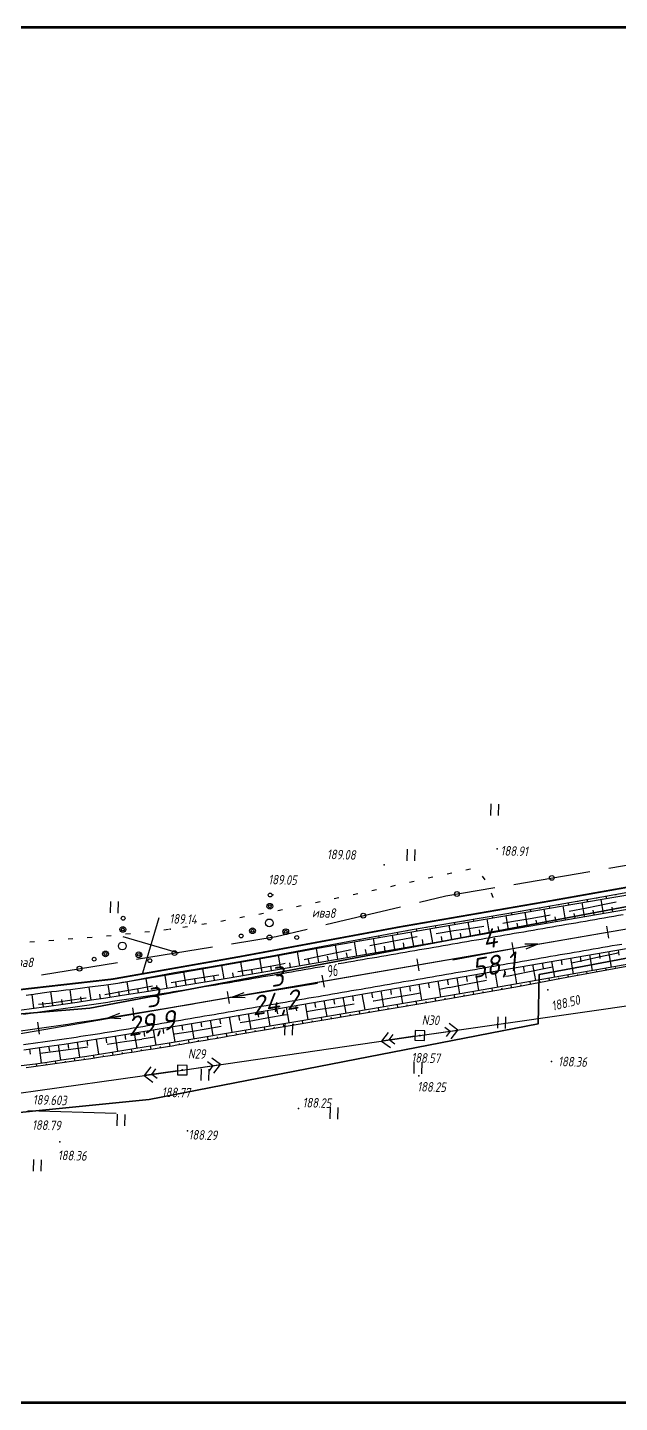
# Paper-space layout 'Лист2' of a CAD drawing. Header units: millimetres. Extents: x -640 to 409, y -3 to 287.
# Drawn here: x -201.7 to -78.7, y 0.9 to 286.8 of the extents above; entities that cross this region are included whole.
import ezdxf

# ---------------------------------------------------------------- set-up
doc = ezdxf.new("R2010")
doc.units = ezdxf.units.MM
doc.linetypes.add('CONTI', pattern=[0])
for name, color, linetype, lineweight in [('10', 1, 'Continuous', 35), ('КОПИЯ_ОСЬ_13_ОТКОСЫ', 7, 'Continuous', 30), ('КОПИЯ_ОСЬ_ГРАНИЦЫ_ПОЛОС', 7, 'Continuous', 30), ('ОСЬ_ВЕРХ_ПОКРЫТИЯ_ГРАНИЦЫ_ПОЛОС', 7, 'Continuous', 30), ('ОСЬ_ВЕРХ_ПОКРЫТИЯ_ОСЬ', 1, 'Continuous', 30), ('Уклоны ПЧ', 5, 'Continuous', 30)]:
    doc.layers.add(name, color=color, linetype=linetype, lineweight=lineweight)
for name, color, linetype in [('_Оформление', 7, 'Continuous'), ('_Ростелеком', 6, 'Continuous'), ('NAD_MDEFAULT', 7, 'CONTI'), ('PI_OTDEFAULT', 172, 'CONTI'), ('PI_TTDEFAULT', 5, 'CONTI'), ('PLN_O', 7, 'CONTI'), ('SETKR', 2, 'CONTI'), ('SIT_LDEFAULT', 7, 'CONTI'), ('USLZNDEFAULT', 7, 'CONTI'), ('ZAPSKDEFAULT', 7, 'CONTI'), ('КОПИЯ_ОСЬ_ТАНГЕНСЫ', 1, 'Continuous'), ('ОСЬ_ВЕРХ_ПОКРЫТИЯ_ПИКЕТЫ', 1, 'Continuous')]:
    doc.layers.add(name, color=color, linetype=linetype)
doc.styles.add('eskd', font='isocpeur.ttf', dxfattribs={"width": 1.2, "height": 2})
doc.styles.get("Standard").update_dxf_attribs({"font": 'isocpeui.ttf'})
doc.styles.add('ГОСТ', font='isocpeur.ttf', dxfattribs={"height": 4})
doc.linetypes.add('Связь', pattern='A,12.5,[130,ltypeshp.shx,S=1,R=-30,X=0,Y=0.9],1,[130,ltypeshp.shx,S=1,R=-30,X=0,Y=0.9],1,[130,ltypeshp.shx,S=1,R=-30,X=0,Y=0.9],4.5', length=19)

# ---------------------------------------------------------------- blocks, each defined once
blk = doc.blocks.new('BL_333')
at = {"color": 0}
for p, q in [((0, -6), (0, 6)), ((-6, 0), (6, 0))]:
    blk.add_line(p, q, dxfattribs=at)
blk = doc.blocks.new('BL_2011')
at = {"color": 0}
for p, q in [((0, 0), (0, 2.4)), ((1.6, 0), (1.6, 2.4))]:
    blk.add_line(p, q, dxfattribs=at)
blk = doc.blocks.new('BL_27')
at = {"color": 0}
for p, q in [((1, 1), (-1, 1)), ((-1, 1), (-1, -1)), ((1, -1), (1, 1)), ((-1, -1), (1, -1))]:
    blk.add_line(p, q, dxfattribs=at)
blk.add_circle((0, 0), 0.1, dxfattribs=at)
blk = doc.blocks.new('BL_2010')
at = {"color": 0}
for centre, radius in [((0, 5.78), 0.4), ((0, 3.46), 0.6), ((0, 3.46), 0.3), ((0, 0), 0.8), ((-5.78, -2.88), 0.4), ((-3.46, -1.74), 0.6), ((-3.46, -1.74), 0.3), ((3.46, -1.74), 0.6), ((3.46, -1.74), 0.3), ((5.78, -2.88), 0.4)]:
    blk.add_circle(centre, radius, dxfattribs=at)
blk = doc.blocks.new('Стрелка')
at = {"layer": 'Уклоны ПЧ', "ltscale": 2}
for points in [[(-0.02, -0.05), (-0.02, 17.97)], [(-0.02, -0.05), (-0.58, 2.62)], [(-0.02, -0.05), (0.53, 2.62)]]:
    blk.add_lwpolyline(points, dxfattribs=at)

psp = doc.layouts.new('Лист2')

# ---------------------------------------------------------------- linework, layer by layer
at = {"layer": '10'}
for points in [[(155.76, 141.34), (141.62, 139.09), (140.47, 149.17), (88.15, 142.24), (-26.82, 123.3), (-26.31, 113.57), (-97.37, 100.2), (-188.74, 82.9), (-234.81, 79.09), (-245.24, 79.44), (-320.53, 81.96), (-435.81, 101.08), (-493.52, 115.13), (-570.05, 134.4), (-567.93, 143.52), (-601.29, 151.53)], [(371.94, 152.68), (354.49, 145.52), (316.18, 140.56), (226.25, 130.69), (227.73, 141.12), (141.49, 128.43), (141.49, 128.43), (66.75, 118.43), (-0.41, 107.37), (-16.93, 104.65), (-86.02, 91.65), (-95.42, 89.88), (-95.64, 79.6), (-176.45, 63.92), (-224.96, 59.06)], [(-224.96, 59.06), (-176.45, 63.92), (-95.64, 79.6), (-95.42, 89.88), (-86.02, 91.65), (-16.93, 104.65), (-0.41, 107.37), (66.75, 118.43), (141.49, 128.43), (141.49, 128.43), (227.73, 141.12), (226.25, 130.69), (316.18, 140.56), (354.49, 145.52), (371.94, 152.68)]]:
    psp.add_lwpolyline(points, dxfattribs=at)
at = {"layer": '_Оформление', "lineweight": 70, "ltscale": 200}
psp.add_lwpolyline([(409.22, 286.78), (-640.2, 286.78), (-640.2, 0.9), (409.22, 0.9)], close=True, dxfattribs=at)
at = {"layer": '_Ростелеком', "color": 5, "linetype": 'Связь', "const_width": 0.35}
psp.add_lwpolyline([(369.28, 169.92), (338.94, 166.14), (290.1, 162.97), (280.18, 163.14), (237.61, 160.6), (219.46, 158.27), (206.58, 155.84), (169.28, 149.45), (141.02, 144.7), (113.41, 143.55), (79.64, 138.3), (36.73, 131.35), (6.2, 126.11), (-26.49, 116.96), (-59.17, 111.21), (-94.25, 104.98), (-124.45, 99.76), (-157.41, 93.63), (-184.06, 88.92), (-239.6, 82.61)], dxfattribs=at)
at = {"layer": 'NAD_MDEFAULT', "color": 0}
psp.add_line((-201.68, 61.59), (-183.31, 61.08), dxfattribs=at)
at = {"layer": 'PI_TTDEFAULT', "color": 5}
for p in [(-104.16, 116.01, 188.91), (-127.61, 112.7, 189.08), (-150.74, 106.48, 189.05), (-172.05, 99.33, 189.14), (-93.6, 86.7, 188.5), (-120.22, 77.19, 188.57), (-92.87, 71.82, 188.36), (-169.55, 70.02, 188.77), (-120.39, 68.85, 188.25), (-145.44, 61.99, 188.25), (-168.47, 57.41, 188.29), (-195.02, 55.1, 188.36)]:
    psp.add_point(p, dxfattribs=at)
at = {"layer": 'PLN_O'}
for p, q in [((-80.95, 111.99), (-66.78, 114.4)), ((-100.67, 108.63), (-84.9, 111.32)), ((-120.3, 104.91), (-114.83, 106.22)), ((-114.83, 106.22), (-104.6, 107.96)), ((-139.75, 100.26), (-124.19, 103.98)), ((-159.34, 96.28), (-150.03, 97.81)), ((-150.04, 97.8), (-143.64, 99.33)), ((-179.07, 93.04), (-163.29, 95.63)), ((-198.82, 89.81), (-183.03, 92.41))]:
    psp.add_line(p, q, dxfattribs=at)
for centre in [(-92.79, 109.97), (-112.5, 106.62), (-131.96, 102.11), (-151.44, 97.57), (-171.18, 94.33), (-190.92, 91.1)]:
    psp.add_circle(centre, 0.5, dxfattribs=at)
at = {"layer": 'SIT_LDEFAULT', "color": 7}
for p, q in [((-110.64, 111.64), (-109.65, 111.82)), ((-122.36, 109.08), (-121.38, 109.3)), ((-118.45, 109.95), (-117.48, 110.17)), ((-114.55, 110.82), (-113.58, 111.04)), ((-107.23, 110.36), (-106.66, 109.54)), ((-137.98, 105.66), (-137, 105.86)), ((-134.08, 106.51), (-133.1, 106.72)), ((-130.17, 107.34), (-129.18, 107.55)), ((-126.25, 108.21), (-125.28, 108.44)), ((-105.36, 106.84), (-105.03, 105.95)), ((-105.03, 105.95), (-105.01, 105.9)), ((-149.74, 103.22), (-148.76, 103.42)), ((-145.82, 104.03), (-144.85, 104.23)), ((-141.9, 104.84), (-140.92, 105.04)), ((-85.48, 103.69), (-89.18, 102.97)), ((-81.5, 104.48), (-85.48, 103.69)), ((-79.37, 104.91), (-81.5, 104.48)), ((-165.48, 100.36), (-164.5, 100.51)), ((-161.54, 100.99), (-160.55, 101.17)), ((-157.6, 101.72), (-156.62, 101.91)), ((-153.67, 102.46), (-152.68, 102.65)), ((-101.18, 100.8), (-102.96, 100.51)), ((-97.26, 101.47), (-101.18, 100.8)), ((-93.37, 102.17), (-97.26, 101.47)), ((-93.1, 102.22), (-93.37, 102.17)), ((-193.29, 97.27), (-192.3, 97.35)), ((-189.31, 97.59), (-188.32, 97.67)), ((-185.32, 97.93), (-184.32, 98.01)), ((-181.34, 98.31), (-180.35, 98.42)), ((-177.37, 98.74), (-176.37, 98.85)), ((-173.4, 99.18), (-172.4, 99.29)), ((-169.43, 99.74), (-168.45, 99.89)), ((-120.82, 97.7), (-124.48, 97.05)), ((-120.73, 97.71), (-120.82, 97.7)), ((-113.12, 98.93), (-116.79, 98.35)), ((-109.15, 99.53), (-113.12, 98.94)), ((-106.9, 99.87), (-109.15, 99.52)), ((-201.27, 96.67), (-200.27, 96.74)), ((-197.29, 96.95), (-196.28, 97.02)), ((-135.46, 94.83), (-139.12, 94.04)), ((-134.48, 95.03), (-135.46, 94.83)), ((-128.1, 96.36), (-130.56, 95.85)), ((-124.48, 97.05), (-128.1, 96.36)), ((-83.02, 93.55), (-79.36, 94.35)), ((-79.36, 94.35), (-78.91, 94.44)), ((-149.37, 91.91), (-152.51, 91.34)), ((-148.18, 92.15), (-149.37, 91.91)), ((-142.68, 93.28), (-144.26, 92.95)), ((-139.12, 94.04), (-142.68, 93.27)), ((-94, 91.21), (-92.6, 91.5)), ((-88.68, 92.33), (-86.67, 92.75)), ((-86.67, 92.75), (-83.02, 93.55)), ((-168.29, 88.75), (-171.45, 88.23)), ((-165.13, 89.26), (-168.29, 88.75)), ((-161.98, 89.77), (-165.13, 89.26)), ((-155.67, 90.81), (-158.03, 90.41)), ((-152.51, 91.35), (-155.67, 90.81)), ((-109.96, 88.01), (-106.32, 88.73)), ((-102.4, 89.51), (-101.75, 89.63)), ((-101.75, 89.64), (-97.78, 90.45)), ((-97.78, 90.45), (-94, 91.21)), ((-181.94, 86.32), (-185.62, 85.66)), ((-178.27, 87), (-181.94, 86.32)), ((-175.77, 87.46), (-178.27, 87)), ((-171.45, 88.23), (-171.85, 88.16)), ((-121.97, 85.75), (-120.07, 86.09)), ((-116.14, 86.84), (-114.08, 87.23)), ((-114.09, 87.21), (-109.97, 88)), ((-197.17, 83.87), (-199.46, 83.62)), ((-193.41, 84.38), (-197.16, 83.88)), ((-189.58, 84.98), (-193.41, 84.38)), ((-189.56, 84.98), (-189.58, 84.98)), ((-141.4, 82.59), (-137.59, 83.19)), ((-137.59, 83.19), (-133.87, 83.77)), ((-129.93, 84.39), (-129.73, 84.43)), ((-129.73, 84.43), (-125.8, 85.08)), ((-125.8, 85.08), (-121.97, 85.75)), ((-120.22, 77.19), (-66.17, 84.95)), ((-157.55, 79.87), (-154.89, 80.34)), ((-154.89, 80.34), (-151.66, 80.91)), ((-151.66, 80.91), (-148.41, 81.47)), ((-148.41, 81.47), (-147.7, 81.59)), ((-143.75, 82.22), (-141.4, 82.59)), ((-171.35, 77.49), (-171.11, 77.52)), ((-171.11, 77.52), (-167.87, 78.06)), ((-169.55, 70.02), (-120.22, 77.19)), ((-167.87, 78.06), (-164.62, 78.61)), ((-164.63, 78.6), (-161.49, 79.15)), ((-126.78, 77.85), (-128.14, 76.04)), ((-126.56, 76.27), (-125.71, 77.41)), ((-119.23, 77.33), (-112.31, 78.33)), ((-115.02, 78.95), (-113.89, 78.1)), ((-113.89, 78.1), (-114.74, 76.97)), ((-112.31, 78.33), (-114.11, 79.68)), ((-113.66, 76.52), (-112.31, 78.33)), ((-196.36, 73.87), (-192.7, 74.37)), ((-192.7, 74.37), (-189.16, 74.87)), ((-185.19, 75.42), (-181.58, 75.95)), ((-181.58, 75.95), (-177.96, 76.47)), ((-177.95, 76.48), (-175.31, 76.89)), ((-121.21, 77.05), (-128.14, 76.04)), ((-128.14, 76.04), (-126.32, 74.69)), ((-125.42, 75.42), (-126.56, 76.27)), ((-199.07, 73.5), (-196.36, 73.87)), ((-164.35, 71.78), (-163.22, 70.93)), ((-161.63, 71.16), (-163.45, 72.52)), ((-224.29, 62.24), (-169.55, 70.02)), ((-176.11, 70.7), (-177.47, 68.89)), ((-170.54, 69.87), (-177.47, 68.89)), ((-177.47, 68.89), (-175.67, 67.53)), ((-175.89, 69.12), (-175.04, 70.24)), ((-174.76, 68.27), (-175.89, 69.12)), ((-168.56, 70.16), (-161.63, 71.16)), ((-163.22, 70.93), (-164.06, 69.8)), ((-162.99, 69.35), (-161.63, 71.16))]:
    psp.add_line(p, q, dxfattribs=at)
at = {"layer": 'КОПИЯ_ОСЬ_13_ОТКОСЫ'}
for points in [[(-205.55, 82.22), (-201.41, 82.75), (-197.28, 83.31), (-194.32, 83.72), (-191.37, 84.15), (-188.42, 84.59), (-185.46, 85.03), (-182.02, 85.57), (-176.6, 86.42), (-170.69, 87.38), (-159.85, 89.17), (57.1, 126.61), (66.51, 128.2), (75.93, 129.74), (90.04, 132.01), (203.12, 150.14)], [(-183.91, 87.93), (-182.93, 88.07), (-178.02, 88.88), (-170.65, 90.14), (-160.32, 91.94), (-150.48, 93.72), (-141.43, 95.35), (-111.88, 100.52), (-82.3, 105.54), (36, 125.68), (58.54, 129.54), (65.61, 130.73), (72.68, 131.9), (80.22, 133.12), (95.26, 135.55), (123.19, 140.12)], [(-203.04, 70.94), (-200.03, 71.34), (-197.63, 71.68), (-194.63, 72.12), (-189.4, 72.91), (-184.17, 73.73), (-179.2, 74.54), (-172.26, 75.69), (-148.07, 79.76), (-139, 81.28), (-109.43, 86.33), (-79.88, 91.53), (18.56, 109.15), (57.96, 115.99), (68.26, 117.72), (78.56, 119.41), (108.66, 124.18), (135.2, 128.36), (175.74, 134.48), (205.38, 139.01), (208.33, 139.45), (212.15, 139.96)], [(-202.47, 74.25), (-198.28, 74.83), (-194.1, 75.43), (-190.62, 75.96), (-187.15, 76.49), (-183.18, 77.12), (-179.02, 77.8), (-174.77, 78.5), (-166.37, 79.93), (58.46, 118.72), (67.83, 120.31), (77.21, 121.85), (91.31, 124.11), (134.77, 131.08)], [(-203.04, 70.94), (-200.03, 71.34), (-197.63, 71.68), (-194.63, 72.12), (-189.4, 72.91), (-184.17, 73.73), (-179.2, 74.54), (-172.26, 75.69), (-148.07, 79.76), (-139, 81.28), (-109.43, 86.33), (-79.88, 91.53), (18.56, 109.15), (57.96, 115.99), (68.26, 117.72), (78.56, 119.41), (108.66, 124.18), (135.2, 128.36)], [(-202, 85.56), (-201.03, 85.7), (-200.44, 85.78), (-200.05, 85.84), (-197.7, 86.21), (-196.72, 86.33), (-195.73, 86.45), (-193.76, 86.68), (-192.78, 86.8), (-189.82, 87.16), (-188.84, 87.29), (-185.88, 87.67), (-184.9, 87.8), (-183.91, 87.93), (-182.93, 88.07), (-178.02, 88.88), (-170.65, 90.14), (-160.32, 91.94), (-150.48, 93.72), (-141.43, 95.35), (-111.88, 100.52), (-82.3, 105.54), (36, 125.68)], [(-183.91, 87.93), (-182.93, 88.08), (-181.95, 88.26), (-180.97, 88.43), (-177.06, 89.17), (-174.12, 89.74), (-171.19, 90.31), (-168.23, 90.78), (-167.25, 90.94), (-165.28, 91.26), (-164.29, 91.43), (-162.32, 91.75), (-161.14, 91.95), (-160.35, 92.09), (-150.51, 93.85), (-141.47, 95.56), (-121.8, 99.23), (-111.94, 100.91), (-102.09, 102.6), (-82.38, 106.02), (-62.7, 109.56)], [(-83.5, 105.83), (-83.47, 105.68)], [(-81.53, 106.18), (-81.44, 105.69)], [(-79.56, 106.53), (-79.53, 106.37)], [(-99.26, 103.09), (-99.24, 102.96)], [(-97.29, 103.43), (-97.22, 103.03)], [(-95.32, 103.78), (-95.3, 103.64)], [(-93.86, 100.56), (-94.37, 103.51)], [(-93.35, 104.12), (-93.28, 103.7)], [(-91.38, 104.46), (-91.36, 104.32)], [(-89.92, 101.24), (-90.43, 104.18)], [(-89.41, 104.8), (-89.34, 104.36)], [(-87.44, 105.14), (-87.42, 105)], [(-85.98, 101.92), (-86.49, 104.84)], [(-85.47, 105.49), (-85.39, 105.03)], [(-84.01, 102.26), (-84.18, 103.23)], [(-82.04, 102.6), (-82.54, 105.5)], [(-80.07, 102.94), (-80.23, 103.91)], [(-115.03, 100.38), (-115.01, 100.25)], [(-113.57, 97.16), (-114.09, 100.14)], [(-113.06, 100.71), (-112.99, 100.33)], [(-111.09, 101.05), (-111.07, 100.92)], [(-109.63, 97.84), (-110.14, 100.82)], [(-109.12, 101.39), (-109.05, 101)], [(-107.15, 101.73), (-107.13, 101.6)], [(-105.69, 98.52), (-106.2, 101.49)], [(-105.18, 102.07), (-105.11, 101.68)], [(-103.21, 102.41), (-103.18, 102.28)], [(-101.75, 99.2), (-102.26, 102.17)], [(-101.24, 102.75), (-101.17, 102.36)], [(-99.78, 99.54), (-99.95, 100.53)], [(-97.81, 99.88), (-98.32, 102.84)], [(-95.83, 100.22), (-96, 101.2)], [(-91.89, 100.9), (-92.06, 101.88)], [(-87.95, 101.58), (-88.12, 102.56)], [(-130.78, 97.56), (-130.76, 97.46)], [(-129.34, 94.43), (-129.85, 97.39)], [(-128.82, 97.92), (-128.75, 97.58)], [(-126.85, 98.29), (-126.83, 98.18)], [(-125.4, 95.11), (-125.91, 98.08)], [(-124.88, 98.66), (-124.81, 98.27)], [(-122.92, 99.03), (-122.89, 98.9)], [(-121.46, 95.79), (-121.97, 98.77)], [(-120.95, 99.38), (-120.88, 98.96)], [(-118.98, 99.71), (-118.95, 99.57)], [(-117.51, 96.48), (-118.03, 99.45)], [(-117, 100.04), (-116.94, 99.64)], [(-115.54, 96.82), (-115.71, 97.81)], [(-111.6, 97.5), (-111.77, 98.49)], [(-107.66, 98.18), (-107.83, 99.17)], [(-103.72, 98.86), (-103.89, 99.85)], [(-201.97, 70.54), (-200.96, 70.67), (-199.96, 70.8), (-197.96, 71.13), (-196.56, 71.32), (-195.56, 71.45), (-194.55, 71.59), (-193.55, 71.73), (-192.55, 71.87), (-190.55, 72.15), (-188.56, 72.45), (-186.56, 72.74), (-184.57, 73.05), (-183.57, 73.2), (-182.58, 73.35), (-181.58, 73.51), (-179.59, 73.82), (-177.61, 74.14), (-175.62, 74.44), (-172.64, 74.92), (-171.65, 75.08), (-170.66, 75.25), (-169.67, 75.42), (-168.68, 75.59), (-167.69, 75.75), (-166.71, 75.92), (-165.72, 76.1), (-164.73, 76.26), (-163.74, 76.43), (-162.76, 76.61), (-160.78, 76.94), (-159.8, 77.12), (-158.81, 77.3), (-157.83, 77.46), (-147.97, 79.16), (-119.17, 83.98), (-99.48, 87.48), (-89.65, 89.33), (-79.82, 91.14), (-60.14, 94.74)], [(-146.51, 94.61), (-146.5, 94.56)], [(-145.11, 91.71), (-145.6, 94.6)], [(-144.54, 94.98), (-144.51, 94.79)], [(-142.58, 95.35), (-142.57, 95.29)], [(-141.16, 92.39), (-141.67, 95.3)], [(-140.61, 95.72), (-140.57, 95.5)], [(-138.65, 96.09), (-138.63, 96.01)], [(-137.22, 93.07), (-137.73, 96)], [(-136.68, 96.45), (-136.63, 96.2)], [(-135.25, 93.41), (-135.42, 94.39)], [(-134.71, 96.82), (-134.7, 96.74)], [(-133.28, 93.75), (-133.79, 96.7)], [(-132.75, 97.19), (-132.69, 96.89)], [(-131.31, 94.09), (-131.48, 95.08)], [(-127.37, 94.77), (-127.54, 95.76)], [(-123.43, 95.45), (-123.6, 96.44)], [(-119.48, 96.14), (-119.66, 97.13)], [(-80.99, 94.66), (-80.43, 91.43)], [(-79.02, 95), (-78.83, 93.92)], [(-162.25, 91.76), (-162.24, 91.71)], [(-160.87, 89), (-161.33, 91.77)], [(-160.28, 92.1), (-160.25, 91.95)], [(-158.31, 92.45), (-158.3, 92.4)], [(-156.93, 89.67), (-157.41, 92.47)], [(-156.34, 92.8), (-156.32, 92.67)], [(-154.37, 93.16), (-154.37, 93.11)], [(-152.99, 90.35), (-153.48, 93.18)], [(-152.41, 93.51), (-152.38, 93.38)], [(-151.02, 90.69), (-151.18, 91.64)], [(-150.44, 93.86), (-150.43, 93.82)], [(-149.05, 91.03), (-149.54, 93.89)], [(-148.47, 94.23), (-148.44, 94.09)], [(-147.08, 91.37), (-147.24, 92.33)], [(-143.14, 92.05), (-143.3, 93.02)], [(-139.19, 92.73), (-139.36, 93.7)], [(-98.73, 91.6), (-98.54, 90.5)], [(-96.76, 91.94), (-96.19, 88.64)], [(-94.79, 92.28), (-94.6, 91.18)], [(-92.82, 92.62), (-92.25, 89.33)], [(-90.85, 92.96), (-90.66, 91.86)], [(-88.87, 93.3), (-88.31, 90.03)], [(-86.9, 93.64), (-86.72, 92.55)], [(-84.93, 93.98), (-84.37, 90.73)], [(-82.96, 94.32), (-82.77, 93.24)], [(-178.01, 88.99), (-178, 88.97)], [(-176.66, 86.41), (-177.08, 89.04)], [(-176.04, 89.37), (-176.02, 89.22)], [(-174.08, 89.74), (-174.07, 89.7)], [(-172.72, 87.05), (-173.15, 89.71)], [(-172.12, 90.13), (-172.07, 89.9)], [(-170.15, 90.48), (-170.14, 90.4)], [(-168.77, 87.7), (-169.21, 90.39)], [(-168.17, 90.79), (-168.14, 90.58)], [(-166.79, 88.02), (-166.94, 88.92)], [(-166.2, 91.11), (-166.19, 91.04)], [(-164.82, 88.35), (-165.27, 91.08)], [(-164.23, 91.44), (-164.2, 91.26)], [(-162.85, 88.68), (-163, 89.58)], [(-158.9, 89.33), (-159.06, 90.25)], [(-154.96, 90.01), (-155.12, 90.95)], [(-114.5, 88.88), (-114.3, 87.77)], [(-112.52, 89.22), (-111.95, 85.89)], [(-110.55, 89.56), (-110.36, 88.45)], [(-108.58, 89.9), (-108.01, 86.57)], [(-106.61, 90.24), (-106.42, 89.13)], [(-104.64, 90.58), (-104.07, 87.26)], [(-102.67, 90.92), (-102.48, 89.81)], [(-100.7, 91.26), (-100.13, 87.95)], [(-93.27, 88.66), (-93.36, 89.14)], [(-91.3, 89.02), (-91.33, 89.18)], [(-89.33, 89.39), (-89.42, 89.83)], [(-87.37, 89.76), (-87.4, 89.9)], [(-85.4, 90.12), (-85.48, 90.53)], [(-83.43, 90.48), (-83.46, 90.62)], [(-81.47, 90.84), (-81.54, 91.23)], [(-79.5, 91.2), (-79.52, 91.33)], [(-196.44, 83.43), (-196.85, 86.32)], [(-192.48, 83.99), (-192.88, 86.79)], [(-188.52, 84.57), (-188.92, 87.28)], [(-186.54, 84.87), (-186.68, 85.77)], [(-184.57, 85.17), (-184.97, 87.79)], [(-182.59, 85.48), (-182.73, 86.35)], [(-180.61, 85.79), (-181.03, 88.38)], [(-179.97, 88.62), (-179.96, 88.56)], [(-178.64, 86.1), (-178.78, 86.97)], [(-174.69, 86.73), (-174.83, 87.61)], [(-170.74, 87.37), (-170.88, 88.26)], [(-132.23, 85.82), (-131.66, 82.51)], [(-130.26, 86.16), (-130.07, 85.06)], [(-128.29, 86.5), (-127.72, 83.18)], [(-126.32, 86.84), (-126.13, 85.73)], [(-124.35, 87.18), (-123.78, 83.86)], [(-122.38, 87.52), (-122.19, 86.41)], [(-120.41, 87.86), (-119.83, 84.53)], [(-118.44, 88.2), (-118.25, 87.09)], [(-116.47, 88.54), (-115.89, 85.21)], [(-109.01, 85.79), (-109.11, 86.38)], [(-107.04, 86.14), (-107.07, 86.34)], [(-105.07, 86.49), (-105.17, 87.07)], [(-103.1, 86.84), (-103.13, 87.03)], [(-101.13, 87.19), (-101.23, 87.76)], [(-99.16, 87.54), (-99.2, 87.73)], [(-97.2, 87.92), (-97.3, 88.44)], [(-95.23, 88.29), (-95.27, 88.46)], [(-200.4, 82.88), (-200.78, 85.74)], [(-198.42, 83.15), (-198.55, 84.1)], [(-194.46, 83.7), (-194.59, 84.67)], [(-190.5, 84.28), (-190.64, 85.21)], [(-148, 83.1), (-147.44, 79.87)], [(-146.03, 83.44), (-145.84, 82.36)], [(-144.06, 83.78), (-143.5, 80.53)], [(-142.09, 84.12), (-141.9, 83.03)], [(-140.12, 84.46), (-139.55, 81.18)], [(-138.15, 84.8), (-137.96, 83.71)], [(-136.18, 85.14), (-135.61, 81.85)], [(-134.2, 85.48), (-134.02, 84.38)], [(-128.72, 82.38), (-128.82, 83)], [(-126.74, 82.71), (-126.78, 82.92)], [(-124.77, 83.04), (-124.87, 83.67)], [(-122.8, 83.37), (-122.83, 83.58)], [(-120.83, 83.7), (-120.93, 84.34)], [(-118.85, 84.04), (-118.89, 84.25)], [(-116.88, 84.39), (-117, 85.02)], [(-114.91, 84.74), (-114.95, 84.95)], [(-112.95, 85.09), (-113.05, 85.7)], [(-110.98, 85.44), (-111.01, 85.64)], [(-163.77, 80.38), (-163.22, 77.21)], [(-161.8, 80.72), (-161.61, 79.66)], [(-159.83, 81.06), (-159.28, 77.87)], [(-157.85, 81.4), (-157.67, 80.34)], [(-155.88, 81.74), (-155.33, 78.54)], [(-153.91, 82.08), (-153.73, 81.01)], [(-151.94, 82.42), (-151.39, 79.2)], [(-149.97, 82.76), (-149.79, 81.69)], [(-144.5, 79.74), (-144.6, 80.34)], [(-142.52, 80.07), (-142.56, 80.27)], [(-140.55, 80.4), (-140.65, 81)], [(-138.58, 80.73), (-138.61, 80.93)], [(-136.61, 81.06), (-136.71, 81.66)], [(-134.63, 81.39), (-134.67, 81.59)], [(-132.66, 81.72), (-132.76, 82.33)], [(-130.69, 82.05), (-130.72, 82.25)], [(-181.52, 77.39), (-181.35, 76.34)], [(-179.54, 77.71), (-179.03, 74.57)], [(-177.57, 78.04), (-177.4, 76.99)], [(-175.6, 78.37), (-175.08, 75.22)], [(-173.63, 78.7), (-173.45, 77.65)], [(-171.65, 79.03), (-171.12, 75.88)], [(-169.68, 79.37), (-169.5, 78.32)], [(-167.71, 79.7), (-167.17, 76.54)], [(-165.74, 80.04), (-165.56, 78.99)], [(-160.27, 77.04), (-160.38, 77.69)], [(-158.3, 77.38), (-158.33, 77.6)], [(-156.32, 77.72), (-156.43, 78.35)], [(-154.35, 78.06), (-154.39, 78.27)], [(-152.38, 78.4), (-152.49, 79.02)], [(-150.41, 78.74), (-150.45, 78.94)], [(-148.44, 79.08), (-148.54, 79.68)], [(-146.47, 79.41), (-146.5, 79.61)], [(-201.29, 74.41), (-201.15, 73.35)], [(-199.31, 74.68), (-198.87, 71.51)], [(-197.33, 74.96), (-197.18, 73.91)], [(-195.35, 75.25), (-194.89, 72.08)], [(-193.37, 75.54), (-193.22, 74.49)], [(-191.4, 75.84), (-190.92, 72.68)], [(-189.42, 76.14), (-189.26, 75.09)], [(-187.44, 76.45), (-186.96, 73.29)], [(-185.47, 76.76), (-185.3, 75.71)], [(-183.49, 77.07), (-182.99, 73.92)], [(-179.99, 73.76), (-180.09, 74.39)], [(-176.04, 74.38), (-176.15, 75.04)], [(-174.07, 74.69), (-174.1, 74.91)], [(-172.09, 75.01), (-172.2, 75.7)], [(-170.12, 75.34), (-170.16, 75.57)], [(-168.15, 75.68), (-168.26, 76.36)], [(-166.18, 76.02), (-166.22, 76.25)], [(-164.21, 76.35), (-164.32, 77.02)], [(-162.24, 76.7), (-162.27, 76.92)], [(-195.82, 71.42), (-195.89, 71.93)], [(-193.84, 71.69), (-193.86, 71.86)], [(-191.86, 71.97), (-191.94, 72.53)], [(-189.88, 72.25), (-189.91, 72.44)], [(-187.9, 72.55), (-187.99, 73.13)], [(-185.92, 72.84), (-185.95, 73.04)], [(-183.95, 73.14), (-184.04, 73.76)], [(-181.97, 73.45), (-182, 73.65)], [(-178.02, 74.07), (-178.05, 74.28)], [(-199.78, 70.83), (-199.87, 71.37)], [(-197.8, 71.15), (-197.83, 71.33)]]:
    psp.add_lwpolyline(points, dxfattribs=at)
at = {"layer": 'КОПИЯ_ОСЬ_ГРАНИЦЫ_ПОЛОС'}
for points in [[(-77.93, 102.29), (-78.91, 102.12), (-79.9, 101.95), (-80.88, 101.78), (-81.87, 101.61), (-82.85, 101.44), (-83.84, 101.27), (-84.82, 101.1), (-85.81, 100.93), (-86.79, 100.76), (-87.78, 100.59), (-88.76, 100.42), (-89.75, 100.25), (-90.73, 100.08), (-91.72, 99.91), (-92.7, 99.74), (-93.69, 99.57), (-94.67, 99.4), (-95.66, 99.23), (-96.64, 99.06), (-97.63, 98.89), (-98.61, 98.72), (-99.6, 98.55), (-100.58, 98.38), (-101.57, 98.21), (-102.55, 98.04), (-103.54, 97.87), (-104.52, 97.7), (-105.51, 97.53), (-106.49, 97.36), (-107.48, 97.19), (-108.46, 97.02), (-109.45, 96.85), (-110.43, 96.68), (-111.42, 96.51), (-112.4, 96.34), (-113.39, 96.17), (-114.37, 96), (-115.36, 95.83), (-116.34, 95.66), (-117.32, 95.49), (-118.31, 95.32), (-119.29, 95.15), (-120.28, 94.98), (-121.26, 94.81), (-122.25, 94.64), (-123.23, 94.47), (-124.22, 94.3), (-125.2, 94.13), (-126.19, 93.96), (-127.17, 93.79), (-128.16, 93.62), (-129.14, 93.45), (-130.13, 93.28), (-131.11, 93.11), (-132.1, 92.94), (-133.08, 92.77), (-134.07, 92.6), (-135.05, 92.43), (-136.04, 92.26), (-137.02, 92.09), (-137.18, 92.07)], [(-139.98, 91.58), (-140.96, 91.41), (-141.95, 91.24), (-142.93, 91.07), (-143.92, 90.9), (-144.9, 90.73), (-145.89, 90.56), (-146.87, 90.39), (-147.86, 90.22), (-148.84, 90.05), (-149.83, 89.88), (-150.81, 89.71), (-151.8, 89.54), (-152.78, 89.37), (-153.77, 89.2), (-154.75, 89.03), (-155.74, 88.86), (-156.72, 88.69), (-157.71, 88.52), (-158.69, 88.35), (-159.68, 88.18), (-160.65, 88.02), (-161.63, 87.86), (-162.6, 87.7), (-163.58, 87.54), (-164.55, 87.38), (-165.53, 87.22), (-166.5, 87.06), (-167.48, 86.89), (-168.45, 86.73), (-169.43, 86.57), (-170.4, 86.42), (-171.38, 86.26), (-172.35, 86.1), (-173.33, 85.94), (-174.3, 85.78), (-175.28, 85.62), (-176.25, 85.47), (-177.23, 85.31), (-178.2, 85.16), (-179.18, 85), (-180.15, 84.85), (-181.13, 84.69), (-182.1, 84.54), (-183.07, 84.39), (-184.05, 84.24), (-185.02, 84.09), (-186, 83.94), (-186.97, 83.79), (-187.95, 83.65), (-188.92, 83.5), (-189.9, 83.36), (-190.87, 83.21), (-191.85, 83.07), (-192.82, 82.93), (-193.8, 82.79), (-194.77, 82.65), (-195.75, 82.51), (-196.72, 82.38), (-197.7, 82.24), (-198.67, 82.11), (-199.65, 81.98), (-200.62, 81.85), (-201.6, 81.72), (-202.58, 81.59)]]:
    psp.add_lwpolyline(points, dxfattribs=at)
at = {"layer": 'КОПИЯ_ОСЬ_ТАНГЕНСЫ'}
psp.add_line((-243.26, 70.72), (67.41, 124.33), dxfattribs=at)
at = {"layer": 'ОСЬ_ВЕРХ_ПОКРЫТИЯ_ГРАНИЦЫ_ПОЛОС'}
for points in [[(-205.55, 82.22), (-201.41, 82.75), (-197.28, 83.31), (-194.32, 83.72), (-191.37, 84.15), (-188.42, 84.59), (-185.46, 85.03), (-182.02, 85.57), (-176.6, 86.42), (-170.69, 87.38), (-159.85, 89.17), (57.1, 126.61), (66.51, 128.2), (75.93, 129.74), (90.04, 132.01), (203.12, 150.14)], [(-202.47, 74.25), (-198.28, 74.83), (-194.1, 75.43), (-190.62, 75.96), (-187.15, 76.49), (-183.18, 77.12), (-179.02, 77.8), (-174.77, 78.5), (-166.37, 79.93), (58.46, 118.72), (67.83, 120.31), (77.21, 121.85), (91.31, 124.11), (134.77, 131.08)], [(-78.25, 96.15), (-79.23, 95.98), (-80.22, 95.81), (-81.2, 95.64), (-82.19, 95.47), (-83.17, 95.3), (-84.16, 95.13), (-85.14, 94.96), (-86.13, 94.79), (-87.11, 94.62), (-88.1, 94.45), (-89.08, 94.28), (-90.07, 94.11), (-91.05, 93.94), (-92.04, 93.77), (-93.02, 93.6), (-94.01, 93.43), (-94.99, 93.26), (-95.98, 93.09), (-96.96, 92.92), (-97.95, 92.75), (-98.93, 92.58), (-99.92, 92.41), (-100.9, 92.24), (-101.89, 92.07), (-102.87, 91.9), (-103.86, 91.73), (-104.84, 91.56), (-105.83, 91.39), (-106.81, 91.22), (-107.8, 91.05), (-108.78, 90.88), (-109.77, 90.71), (-110.75, 90.54), (-111.74, 90.37), (-112.72, 90.2), (-113.71, 90.03), (-114.69, 89.86), (-115.68, 89.69), (-116.66, 89.52), (-117.65, 89.35), (-118.63, 89.18), (-119.62, 89.01), (-120.6, 88.84), (-121.59, 88.67), (-122.57, 88.5), (-123.56, 88.33), (-124.54, 88.16), (-125.53, 87.99), (-126.51, 87.82), (-127.5, 87.65), (-128.48, 87.48), (-129.47, 87.31), (-130.45, 87.14), (-131.44, 86.97), (-132.42, 86.8), (-133.41, 86.63), (-134.39, 86.46), (-135.38, 86.29), (-136.36, 86.12), (-137.35, 85.95), (-138.33, 85.78), (-139.32, 85.61), (-140.3, 85.44), (-141.29, 85.27), (-142.27, 85.1), (-143.26, 84.93), (-144.24, 84.76), (-145.23, 84.59), (-146.21, 84.42), (-147.2, 84.25), (-148.18, 84.08), (-149.17, 83.91), (-150.15, 83.74), (-151.14, 83.57), (-152.12, 83.4), (-153.11, 83.23), (-154.09, 83.06), (-155.08, 82.89), (-156.06, 82.72), (-157.05, 82.55), (-158.03, 82.38), (-159.02, 82.21), (-160, 82.04), (-160.99, 81.87), (-161.97, 81.7), (-162.96, 81.53), (-163.94, 81.36), (-164.93, 81.19), (-165.92, 81.02), (-166.9, 80.85), (-167.89, 80.68), (-168.87, 80.52), (-169.86, 80.35), (-170.85, 80.18), (-171.83, 80.01), (-172.82, 79.85), (-173.81, 79.68), (-174.8, 79.51), (-175.78, 79.35), (-176.77, 79.18), (-177.76, 79.02), (-178.75, 78.86), (-179.74, 78.7), (-180.73, 78.53), (-181.72, 78.37), (-182.7, 78.21), (-183.69, 78.05), (-184.68, 77.9), (-185.67, 77.74), (-186.66, 77.58), (-187.66, 77.43), (-188.65, 77.27), (-189.64, 77.12), (-190.63, 76.97), (-191.62, 76.82), (-192.61, 76.67), (-193.61, 76.52), (-194.6, 76.37), (-195.59, 76.22), (-196.58, 76.08), (-197.58, 75.94), (-198.57, 75.8), (-199.57, 75.66), (-200.56, 75.52), (-201.56, 75.38), (-202.55, 75.24)]]:
    psp.add_lwpolyline(points, dxfattribs=at)
at = {"layer": 'ОСЬ_ВЕРХ_ПОКРЫТИЯ_ОСЬ'}
psp.add_lwpolyline([(-203.15, 78.19), (-201.19, 78.46), (-199.23, 78.73), (-197.27, 79.01), (-195.31, 79.3), (-193.35, 79.59), (-191.4, 79.88), (-189.44, 80.18), (-187.49, 80.49), (-185.54, 80.8), (-182.61, 81.27), (-179.68, 81.75), (-176.75, 82.23), (-172.85, 82.88), (-167.97, 83.71), (-159.2, 85.22), (-159.2, 85.22), (55.39, 122.25), (55.39, 122.25, -0.002974), (79.44, 126.26), (79.44, 126.26), (198.29, 145.31)], format="xyb", dxfattribs=at)
at = {"layer": 'ОСЬ_ВЕРХ_ПОКРЫТИЯ_ПИКЕТЫ'}
for p, q in [((-80.91, 97.47), (-81.33, 99.93)), ((-100.62, 94.06), (-101.04, 96.53)), ((-120.32, 90.66), (-120.75, 93.13)), ((-140.03, 87.26), (-140.46, 89.73)), ((-140.03, 87.26), (-140.46, 89.73)), ((-159.74, 83.86), (-160.17, 86.32)), ((-179.47, 80.51), (-179.87, 82.98)), ((-199.26, 77.47), (-199.61, 79.94))]:
    psp.add_line(p, q, dxfattribs=at)

# ---------------------------------------------------------------- block references
at = {"layer": 'SETKR', "color": 82, "rotation": 73.41206077923891}
psp.add_blockref('BL_333', (-176.06, 96.01), dxfattribs=at)
at = {"layer": 'USLZNDEFAULT', "color": 7, "rotation": 358.4120607792389}
for p in [(-120.22, 77.19), (-169.55, 70.02)]:
    psp.add_blockref('BL_27', p, dxfattribs=at)
at = {"layer": 'ZAPSKDEFAULT', "color": 7, "rotation": 358.4120607792389}
for name, p in [('BL_2011', (-105.43, 122.96)), ('BL_2011', (-122.84, 113.54)), ('BL_2010', (-151.47, 100.62)), ('BL_2011', (-184.5, 102.69)), ('BL_2010', (-182.01, 95.8)), ('BL_2011', (-104, 78.71)), ('BL_2011', (-148.25, 77.29)), ('BL_2011', (-121.41, 69.29)), ('BL_2011', (-165.66, 67.87)), ('BL_2011', (-183.08, 58.45)), ('BL_2011', (-138.83, 59.87)), ('BL_2011', (-200.49, 49.02))]:
    psp.add_blockref(name, p, dxfattribs=at)
at = {"layer": 'Уклоны ПЧ', "rotation": 100.6257515825183}
psp.add_blockref('Стрелка', (-95.71, 96.18), dxfattribs=at)
at = {"layer": 'Уклоны ПЧ', "xscale": -1, "rotation": 279.3216987211973}
for p in [(-159.2, 85.22), (-185.01, 80.91)]:
    psp.add_blockref('Стрелка', p, dxfattribs=at)

# ---------------------------------------------------------------- texts
at = {"layer": 'NAD_MDEFAULT', "color": 7, "style": 'eskd', "oblique": 10, "width": 0.8}
for s, rotation, p in [('ива8', 358.1429, (-142.61, 101.79)), ('ива8', 358.1429, (-205.42, 91.55)), ('N30', 358.1429, (-119.79, 79.46)), ('N29', 358.1429, (-168.38, 72.46)), (' 189.603', 358.4121, (-201.64, 62.9)), (' 188.79', 358.4121, (-201.79, 57.66))]:
    psp.add_text(s, height=2, rotation=rotation, dxfattribs=at).set_placement(p)
at = {"layer": 'PI_OTDEFAULT', "color": 172, "style": 'eskd', "oblique": 10, "width": 0.8}
for s, rotation, p in [('189.08', 358.4121, (-139.5, 113.89)), ('188.91', 358.4121, (-103.41, 114.63)), ('189.05', 358.4121, (-151.68, 108.65)), ('189.14', 358.4121, (-172.23, 100.5)), ('188.50', 13.4121, (-92.55, 82.33)), ('188.57', 358.4121, (-121.95, 71.61)), ('188.36', 358.4121, (-91.46, 70.83)), ('188.77', 358.4121, (-173.83, 64.43)), ('188.25', 358.4121, (-120.73, 65.59)), ('188.25', 358.4121, (-144.56, 62.28)), ('188.29', 358.4121, (-168.25, 55.6)), ('188.36', 358.4121, (-195.42, 51.32))]:
    psp.add_text(s, height=2, rotation=rotation, dxfattribs=at).set_placement(p)
at = {"layer": 'ОСЬ_ВЕРХ_ПОКРЫТИЯ_ПИКЕТЫ', "width": 0.6}
psp.add_text('96', height=2.5, rotation=9.791, dxfattribs=at).set_placement((-139.33, 89.26))
at = {"layer": 'Уклоны ПЧ', "style": 'ГОСТ', "oblique": 15}
for s, rotation, p in [('4', 9.8051, (-106.87, 95.14)), ('58,1', 9.8051, (-109.1, 89.1)), ('3', 8.9315, (-151.04, 87.24)), ('3', 8.9315, (-176.85, 82.93)), ('24,2', 8.9315, (-154.84, 81.34)), ('29,9', 8.9315, (-180.65, 77.03))]:
    psp.add_text(s, height=4, rotation=rotation, dxfattribs=at).set_placement(p)

doc.saveas('drawing.dxf')
